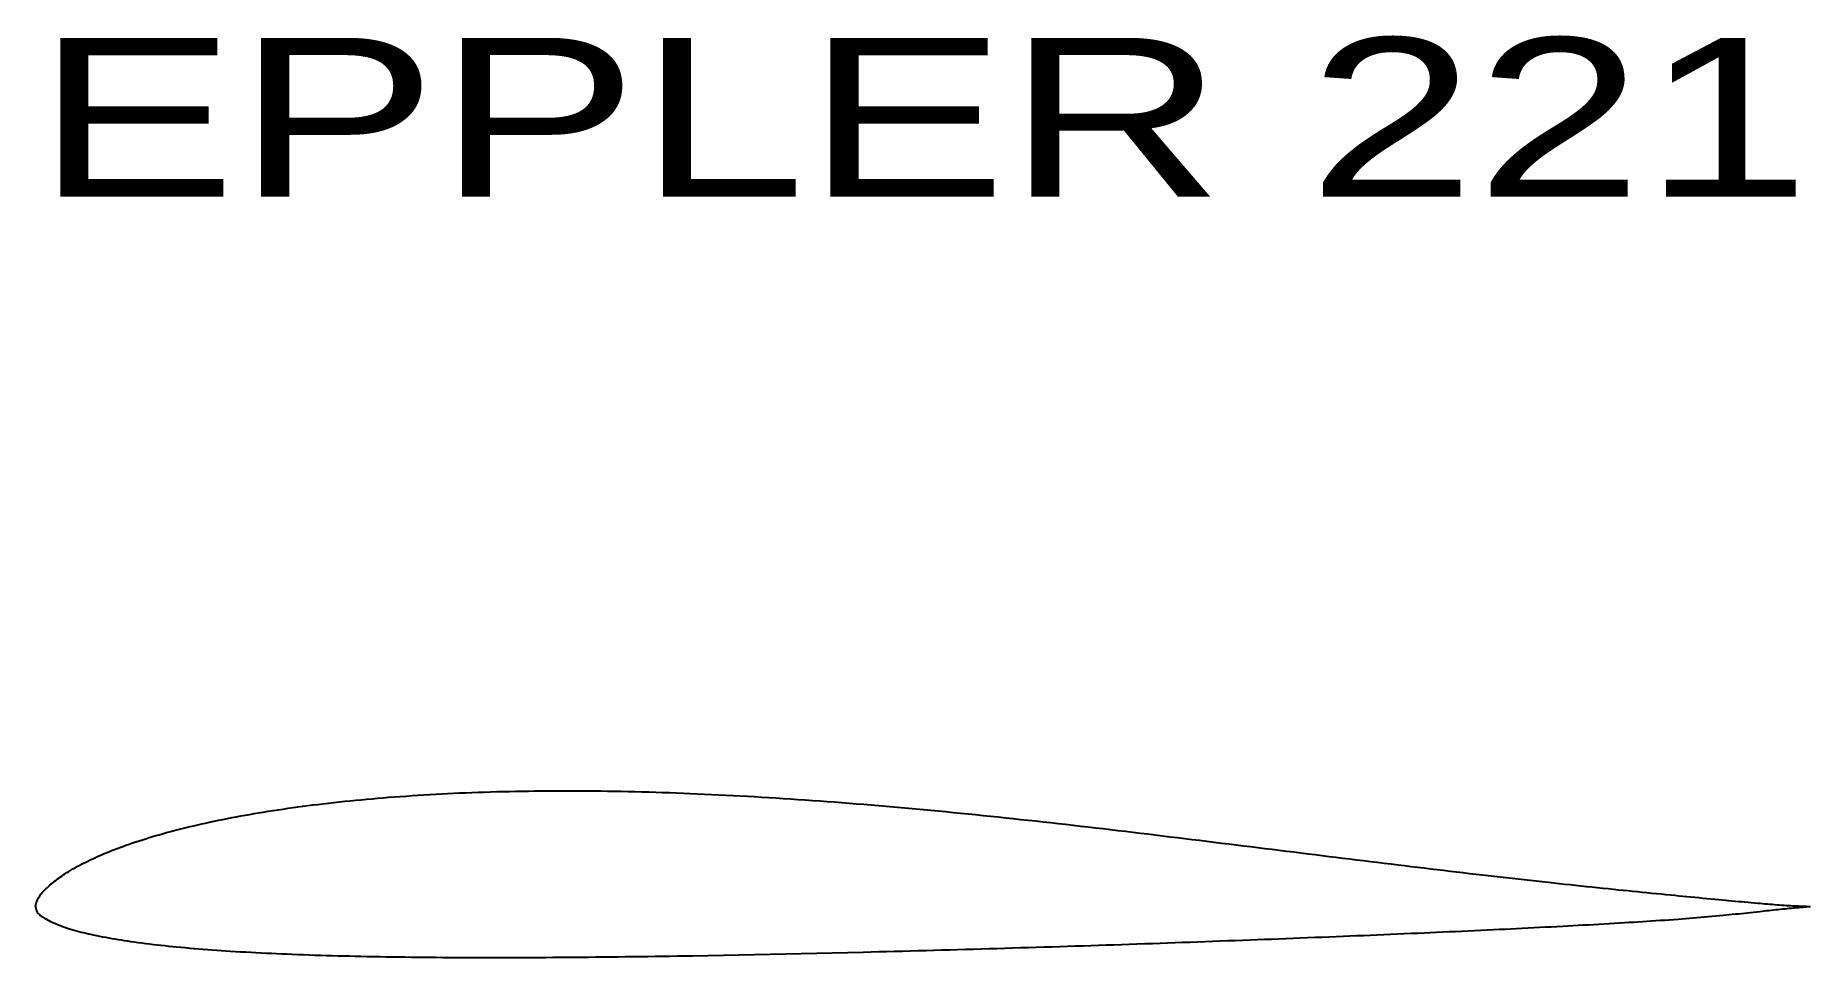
# Model space of a CAD drawing. Extents: x 0 to 10, y 0.2 to 5.4.
import ezdxf
from ezdxf.enums import TextEntityAlignment as Align

# ---------------------------------------------------------------- set-up
doc = ezdxf.new("R2010")
doc.units = 0
doc.layers.get('0').update_dxf_attribs({"linetype": 'CONTINUOUS'})

msp = doc.modelspace()

# ---------------------------------------------------------------- linework, layer by layer
at = {"color": 3, "linetype": 'CONTINUOUS'}
for points in [[(0.0405, 0.5309), (0.0412, 0.5338), (0.0419, 0.5367), (0.0426, 0.5397), (0.0433, 0.5426), (0.0441, 0.5455), (0.0448, 0.5484), (0.0457, 0.5513), (0.0465, 0.5541), (0.0474, 0.5569), (0.0484, 0.5598), (0.0494, 0.5625), (0.0504, 0.5653), (0.0534, 0.5721), (0.0569, 0.5788), (0.0607, 0.5852), (0.0648, 0.5915), (0.0693, 0.5977), (0.074, 0.6036), (0.079, 0.6095), (0.0842, 0.6151), (0.0895, 0.6207), (0.095, 0.6262), (0.1006, 0.6316), (0.1063, 0.6368), (0.1142, 0.644), (0.1222, 0.6511), (0.1302, 0.658), (0.1383, 0.6648), (0.1465, 0.6714), (0.1547, 0.6779), (0.163, 0.6843), (0.1714, 0.6906), (0.1799, 0.6967), (0.1884, 0.7027), (0.197, 0.7087), (0.2057, 0.7145), (0.217, 0.7218), (0.2284, 0.729), (0.24, 0.736), (0.2516, 0.7429), (0.2634, 0.7496), (0.2752, 0.7562), (0.2871, 0.7626), (0.2991, 0.769), (0.3112, 0.7752), (0.3234, 0.7813), (0.3355, 0.7872), (0.3478, 0.7931), (0.3629, 0.8002), (0.378, 0.8071), (0.3932, 0.8139), (0.4084, 0.8206), (0.4237, 0.8271), (0.439, 0.8335), (0.4544, 0.8398), (0.4698, 0.8459), (0.4853, 0.852), (0.5008, 0.8579), (0.5164, 0.8637), (0.532, 0.8694), (0.5505, 0.8761), (0.5691, 0.8826), (0.5877, 0.889), (0.6064, 0.8953), (0.6251, 0.9014), (0.6438, 0.9074), (0.6626, 0.9133), (0.6814, 0.9191), (0.7003, 0.9248), (0.7192, 0.9303), (0.7381, 0.9358), (0.7571, 0.9412), (0.779, 0.9473), (0.8009, 0.9532), (0.8228, 0.959), (0.8448, 0.9647), (0.8668, 0.9703), (0.8889, 0.9758), (0.9109, 0.9811), (0.933, 0.9864), (0.9551, 0.9915), (0.9773, 0.9965), (0.9994, 1.0015), (1.0216, 1.0063), (1.0467, 1.0117), (1.0717, 1.0169), (1.0968, 1.022), (1.122, 1.027), (1.1471, 1.0318), (1.1723, 1.0366), (1.1975, 1.0413), (1.2227, 1.0458), (1.2479, 1.0503), (1.2731, 1.0546), (1.2984, 1.0589), (1.3237, 1.063), (1.3517, 1.0675), (1.3797, 1.0719), (1.4078, 1.0762), (1.4358, 1.0804), (1.4639, 1.0845), (1.492, 1.0884), (1.5201, 1.0923), (1.5482, 1.0961), (1.5764, 1.0997), (1.6045, 1.1033), (1.6327, 1.1068), (1.6608, 1.1102), (1.6916, 1.1138), (1.7223, 1.1172), (1.7531, 1.1206), (1.7838, 1.1239), (1.8146, 1.127), (1.8454, 1.1301), (1.8762, 1.1331), (1.907, 1.136), (1.9378, 1.1387), (1.9686, 1.1414), (1.9995, 1.144), (2.0303, 1.1465), (2.0635, 1.1491), (2.0967, 1.1515), (2.1299, 1.1539), (2.1631, 1.1562), (2.1964, 1.1584), (2.2296, 1.1604), (2.2628, 1.1624), (2.2961, 1.1643), (2.3293, 1.1661), (2.3626, 1.1678), (2.3959, 1.1694), (2.4291, 1.1709), (2.4645, 1.1724), (2.4999, 1.1738), (2.5353, 1.1751), (2.5707, 1.1763), (2.6061, 1.1774), (2.6415, 1.1785), (2.6769, 1.1794), (2.7123, 1.1802), (2.7478, 1.181), (2.7832, 1.1816), (2.8186, 1.1821), (2.854, 1.1826), (2.8914, 1.183), (2.9287, 1.1833), (2.9661, 1.1835), (3.0034, 1.1836), (3.0407, 1.1836), (3.0781, 1.1835), (3.1154, 1.1833), (3.1528, 1.183), (3.1901, 1.1827), (3.2275, 1.1822), (3.2648, 1.1817), (3.3021, 1.1811), (3.3412, 1.1804), (3.3802, 1.1796), (3.4192, 1.1787), (3.4582, 1.1777), (3.4972, 1.1766), (3.5363, 1.1754), (3.5753, 1.1742), (3.6143, 1.1729), (3.6533, 1.1715), (3.6923, 1.17), (3.7313, 1.1684), (3.7703, 1.1668), (3.8107, 1.165), (3.851, 1.1632), (3.8914, 1.1612), (3.9318, 1.1592), (3.9722, 1.1572), (4.0125, 1.155), (4.0529, 1.1528), (4.0932, 1.1505), (4.1336, 1.1481), (4.1739, 1.1457), (4.2143, 1.1432), (4.2546, 1.1406), (4.296, 1.1379), (4.3374, 1.1351), (4.3788, 1.1322), (4.4202, 1.1293), (4.4616, 1.1263), (4.5029, 1.1233), (4.5443, 1.1202), (4.5857, 1.117), (4.627, 1.1137), (4.6684, 1.1104), (4.7097, 1.1071), (4.7511, 1.1037), (4.7931, 1.1001), (4.8351, 1.0965), (4.8772, 1.0929), (4.9192, 1.0891), (4.9612, 1.0854), (5.0032, 1.0815), (5.0452, 1.0777), (5.0872, 1.0737), (5.1292, 1.0697), (5.1712, 1.0657), (5.2132, 1.0616), (5.2552, 1.0574), (5.2975, 1.0532), (5.3398, 1.0489), (5.3821, 1.0446), (5.4244, 1.0402), (5.4667, 1.0358), (5.509, 1.0314), (5.5513, 1.0269), (5.5935, 1.0223), (5.6358, 1.0177), (5.6781, 1.0131), (5.7203, 1.0084), (5.7626, 1.0037), (5.8048, 0.999), (5.8469, 0.9942), (5.8891, 0.9894), (5.9313, 0.9845), (5.9734, 0.9797), (6.0156, 0.9748), (6.0578, 0.9698), (6.0999, 0.9649), (6.1421, 0.9599), (6.1842, 0.9549), (6.2264, 0.9498), (6.2685, 0.9448), (6.3101, 0.9398), (6.3517, 0.9347), (6.3934, 0.9297), (6.435, 0.9246), (6.4766, 0.9195), (6.5182, 0.9145), (6.5598, 0.9093), (6.6014, 0.9042), (6.643, 0.8991), (6.6846, 0.894), (6.7262, 0.8888), (6.7678, 0.8837), (6.8083, 0.8786), (6.8488, 0.8736), (6.8893, 0.8686), (6.9298, 0.8635), (6.9703, 0.8585), (7.0108, 0.8534), (7.0514, 0.8484), (7.0919, 0.8434), (7.1324, 0.8383), (7.1729, 0.8333), (7.2134, 0.8283), (7.2539, 0.8232), (7.2928, 0.8184), (7.3317, 0.8136), (7.3706, 0.8088), (7.4094, 0.804), (7.4483, 0.7992), (7.4872, 0.7944), (7.5261, 0.7896), (7.565, 0.7848), (7.6039, 0.7801), (7.6428, 0.7753), (7.6817, 0.7706), (7.7205, 0.7659), (7.7572, 0.7615), (7.7939, 0.757), (7.8306, 0.7526), (7.8672, 0.7482), (7.9039, 0.7438), (7.9406, 0.7395), (7.9773, 0.7351), (8.0139, 0.7308), (8.0506, 0.7264), (8.0873, 0.7221), (8.124, 0.7178), (8.1607, 0.7136), (8.1946, 0.7096), (8.2285, 0.7057), (8.2624, 0.7018), (8.2963, 0.6979), (8.3303, 0.694), (8.3642, 0.6902), (8.3981, 0.6863), (8.432, 0.6825), (8.466, 0.6787), (8.4999, 0.6749), (8.5338, 0.6712), (8.5678, 0.6674), (8.5984, 0.6641), (8.629, 0.6608), (8.6596, 0.6574), (8.6903, 0.6541), (8.7209, 0.6509), (8.7515, 0.6476), (8.7822, 0.6444), (8.8128, 0.6411), (8.8434, 0.6379), (8.8741, 0.6347)], [(8.8741, 0.6347), (8.9047, 0.6316), (8.9353, 0.6284), (8.9622, 0.6257), (8.989, 0.623), (9.0158, 0.6202), (9.0427, 0.6176), (9.0695, 0.6149), (9.0964, 0.6122), (9.1232, 0.6095), (9.15, 0.6069), (9.1769, 0.6042), (9.2037, 0.6016), (9.2306, 0.5989), (9.2574, 0.5963), (9.2801, 0.5941), (9.3027, 0.5919), (9.3254, 0.5897), (9.3481, 0.5875), (9.3707, 0.5853), (9.3934, 0.5831), (9.4161, 0.5809), (9.4388, 0.5787), (9.4614, 0.5766), (9.4841, 0.5744), (9.5068, 0.5722), (9.5294, 0.5701), (9.5477, 0.5684), (9.5659, 0.5667), (9.5842, 0.565), (9.6024, 0.5633), (9.6207, 0.5616), (9.6389, 0.5599), (9.6572, 0.5582), (9.6754, 0.5565), (9.6937, 0.5549), (9.7119, 0.5532), (9.7302, 0.5516), (9.7485, 0.55), (9.762, 0.5488), (9.7755, 0.5476), (9.789, 0.5464), (9.8025, 0.5453), (9.8161, 0.5442), (9.8296, 0.5431), (9.8431, 0.542), (9.8567, 0.541), (9.8702, 0.54), (9.8837, 0.539), (9.8973, 0.5381), (9.9108, 0.5373), (9.922, 0.5366), (9.9333, 0.536), (9.9445, 0.5354), (9.9557, 0.5348), (9.9669, 0.5343), (9.9781, 0.5337), (9.9894, 0.5332), (10.0006, 0.5327), (10.0118, 0.5323), (10.0231, 0.5318), (10.0343, 0.5313), (10.0455, 0.5309)]]:
    msp.add_lwpolyline(points, dxfattribs=at)
at = {"color": 1, "linetype": 'CONTINUOUS'}
for points in [[(0.0405, 0.5309), (0.0408, 0.5289), (0.0411, 0.527), (0.0414, 0.5251), (0.0417, 0.5231), (0.0421, 0.5212), (0.0425, 0.5193), (0.0429, 0.5174), (0.0433, 0.5156), (0.0438, 0.5137), (0.0443, 0.5119), (0.0449, 0.5101), (0.0455, 0.5084), (0.0479, 0.5031), (0.0508, 0.4982), (0.0541, 0.4935), (0.058, 0.4891), (0.0622, 0.4849), (0.0667, 0.481), (0.0716, 0.4772), (0.0766, 0.4736), (0.0819, 0.4702), (0.0873, 0.4669), (0.0928, 0.4637), (0.0983, 0.4606), (0.1074, 0.4557), (0.1164, 0.4511), (0.1254, 0.4466), (0.1344, 0.4423), (0.1434, 0.4383), (0.1523, 0.4343), (0.1613, 0.4306), (0.1703, 0.427), (0.1793, 0.4235), (0.1883, 0.4201), (0.1974, 0.4169), (0.2065, 0.4137), (0.2194, 0.4094), (0.2324, 0.4053), (0.2455, 0.4013), (0.2587, 0.3975), (0.272, 0.3938), (0.2853, 0.3902), (0.2987, 0.3868), (0.3122, 0.3834), (0.3257, 0.3802), (0.3392, 0.3771), (0.3527, 0.3741), (0.3663, 0.3711), (0.3837, 0.3674), (0.4012, 0.3639), (0.4186, 0.3604), (0.4361, 0.3571), (0.4535, 0.3539), (0.471, 0.3508), (0.4884, 0.3478), (0.5059, 0.3449), (0.5234, 0.342), (0.5409, 0.3393), (0.5584, 0.3367), (0.5759, 0.3341), (0.5973, 0.331), (0.6187, 0.3281), (0.6402, 0.3253), (0.6617, 0.3225), (0.6831, 0.3199), (0.7047, 0.3173), (0.7262, 0.3148), (0.7477, 0.3124), (0.7692, 0.3101), (0.7908, 0.3079), (0.8124, 0.3057), (0.8339, 0.3036), (0.8593, 0.3012), (0.8846, 0.2988), (0.91, 0.2966), (0.9353, 0.2944), (0.9607, 0.2923), (0.986, 0.2903), (1.0114, 0.2884), (1.0368, 0.2865), (1.0621, 0.2847), (1.0875, 0.2829), (1.1129, 0.2812), (1.1383, 0.2796), (1.1672, 0.2777), (1.1962, 0.276), (1.2252, 0.2743), (1.2542, 0.2727), (1.2832, 0.2712), (1.3122, 0.2697), (1.3412, 0.2683), (1.3702, 0.2669), (1.3992, 0.2656), (1.4282, 0.2643), (1.4572, 0.2631), (1.4862, 0.2619), (1.5186, 0.2607), (1.5509, 0.2595), (1.5833, 0.2584), (1.6157, 0.2573), (1.648, 0.2563), (1.6804, 0.2553), (1.7127, 0.2544), (1.7451, 0.2535), (1.7774, 0.2527), (1.8098, 0.2519), (1.8422, 0.2511), (1.8745, 0.2504), (1.9099, 0.2497), (1.9453, 0.249), (1.9807, 0.2484), (2.0161, 0.2478), (2.0514, 0.2472), (2.0868, 0.2467), (2.1222, 0.2462), (2.1576, 0.2458), (2.193, 0.2454), (2.2284, 0.2451), (2.2638, 0.2447), (2.2991, 0.2444), (2.3372, 0.2442), (2.3752, 0.2439), (2.4133, 0.2437), (2.4513, 0.2436), (2.4893, 0.2434), (2.5274, 0.2433), (2.5654, 0.2433), (2.6034, 0.2432), (2.6415, 0.2433), (2.6795, 0.2433), (2.7175, 0.2433), (2.7556, 0.2434), (2.7959, 0.2436), (2.8361, 0.2437), (2.8764, 0.2439), (2.9167, 0.2441), (2.957, 0.2443), (2.9972, 0.2446), (3.0375, 0.2449), (3.0778, 0.2452), (3.1181, 0.2456), (3.1584, 0.2459), (3.1986, 0.2463), (3.2389, 0.2467), (3.281, 0.2472), (3.323, 0.2477), (3.3651, 0.2482), (3.4071, 0.2487), (3.4492, 0.2492), (3.4912, 0.2498), (3.5333, 0.2504), (3.5754, 0.251), (3.6174, 0.2516), (3.6595, 0.2523), (3.7015, 0.253), (3.7436, 0.2536), (3.8311, 0.2551), (3.9186, 0.2567), (4.0061, 0.2584), (4.0937, 0.2601), (4.1812, 0.2619), (4.2687, 0.2638), (4.3562, 0.2657), (4.4437, 0.2677), (4.5313, 0.2697), (4.6188, 0.2719), (4.7063, 0.274), (4.7938, 0.2763), (4.8382, 0.2774), (4.8827, 0.2786), (4.9272, 0.2797), (4.9716, 0.2809), (5.0161, 0.2821), (5.0605, 0.2833), (5.105, 0.2846), (5.1494, 0.2858), (5.1939, 0.287), (5.2383, 0.2883), (5.2828, 0.2896), (5.3273, 0.2909), (5.3715, 0.2921), (5.4157, 0.2934), (5.4599, 0.2948), (5.5041, 0.2961), (5.5484, 0.2974), (5.5926, 0.2988), (5.6368, 0.3001), (5.681, 0.3015), (5.7253, 0.3029), (5.7695, 0.3043), (5.8137, 0.3057), (5.8579, 0.3071), (5.9014, 0.3085), (5.9449, 0.3099), (5.9884, 0.3113), (6.0318, 0.3127), (6.0753, 0.3142), (6.1188, 0.3156), (6.1623, 0.3171), (6.2058, 0.3186), (6.2492, 0.3201), (6.2927, 0.3216), (6.3362, 0.3231), (6.3797, 0.3246), (6.4219, 0.3261), (6.4641, 0.3275), (6.5064, 0.329), (6.5486, 0.3305), (6.5908, 0.332), (6.6331, 0.3336), (6.6753, 0.3351), (6.7175, 0.3366), (6.7597, 0.3382), (6.802, 0.3397), (6.8442, 0.3413), (6.8864, 0.3429), (6.9269, 0.3444), (6.9674, 0.3459), (7.0079, 0.3475), (7.0484, 0.3491), (7.0889, 0.3506), (7.1294, 0.3522), (7.1698, 0.3538), (7.2103, 0.3554), (7.2508, 0.357), (7.2913, 0.3586), (7.3318, 0.3603), (7.3723, 0.3619), (7.4105, 0.3635), (7.4488, 0.365), (7.4871, 0.3666), (7.5253, 0.3682), (7.5636, 0.3698), (7.6018, 0.3714), (7.6401, 0.373), (7.6784, 0.3747), (7.7166, 0.3763), (7.7549, 0.378), (7.7931, 0.3796), (7.8314, 0.3813), (7.867, 0.3829), (7.9026, 0.3844), (7.9382, 0.386), (7.9738, 0.3876), (8.0094, 0.3892), (8.045, 0.3908), (8.0806, 0.3925), (8.1162, 0.3941), (8.1518, 0.3958), (8.1874, 0.3974), (8.223, 0.3991), (8.2586, 0.4008), (8.2911, 0.4024), (8.3236, 0.4039), (8.3561, 0.4055), (8.3886, 0.4071), (8.4211, 0.4087), (8.4536, 0.4104), (8.4861, 0.412), (8.5186, 0.4137), (8.5511, 0.4153), (8.5836, 0.417), (8.6161, 0.4187), (8.6486, 0.4204), (8.6776, 0.422), (8.7067, 0.4235), (8.7357, 0.4251), (8.7647, 0.4267), (8.7938, 0.4283), (8.8228, 0.4299), (8.8518, 0.4316), (8.8809, 0.4332), (8.9099, 0.4349), (8.9389, 0.4366), (8.968, 0.4383), (8.997, 0.44), (9.0222, 0.4416), (9.0474, 0.4431), (9.0726, 0.4447), (9.0978, 0.4463), (9.123, 0.4479), (9.1481, 0.4495), (9.1733, 0.4512), (9.1985, 0.4529), (9.2237, 0.4547), (9.2489, 0.4564), (9.2741, 0.4583), (9.2992, 0.4601), (9.3204, 0.4618), (9.3416, 0.4634), (9.3628, 0.4651), (9.384, 0.4668), (9.4052, 0.4686), (9.4264, 0.4703), (9.4476, 0.4722), (9.4688, 0.474), (9.4899, 0.4759), (9.5111, 0.4779)], [(9.5111, 0.4779), (9.5323, 0.4798), (9.5535, 0.4819), (9.5706, 0.4835), (9.5878, 0.4852), (9.6049, 0.4869), (9.6221, 0.4886), (9.6392, 0.4904), (9.6564, 0.4922), (9.6735, 0.494), (9.6907, 0.4958), (9.7078, 0.4976), (9.725, 0.4995), (9.7421, 0.5014), (9.7593, 0.5033), (9.7722, 0.5047), (9.7851, 0.5061), (9.798, 0.5076), (9.8109, 0.509), (9.8238, 0.5105), (9.8367, 0.5119), (9.8496, 0.5133), (9.8625, 0.5147), (9.8754, 0.516), (9.8883, 0.5173), (9.9012, 0.5186), (9.9141, 0.5199), (9.9251, 0.5209), (9.936, 0.5219), (9.947, 0.5229), (9.9579, 0.5238), (9.9688, 0.5247), (9.9798, 0.5257), (9.9907, 0.5265), (10.0017, 0.5274), (10.0126, 0.5283), (10.0236, 0.5292), (10.0345, 0.53), (10.0455, 0.5309)]]:
    msp.add_lwpolyline(points, dxfattribs=at)

# ---------------------------------------------------------------- texts
at = {"color": 7}
msp.add_text('EPPLER 221', height=0.896, dxfattribs=at).set_placement((0.0405, 4.5329), (10.0455, 4.5329), align=Align.FIT)

doc.saveas('drawing.dxf')
